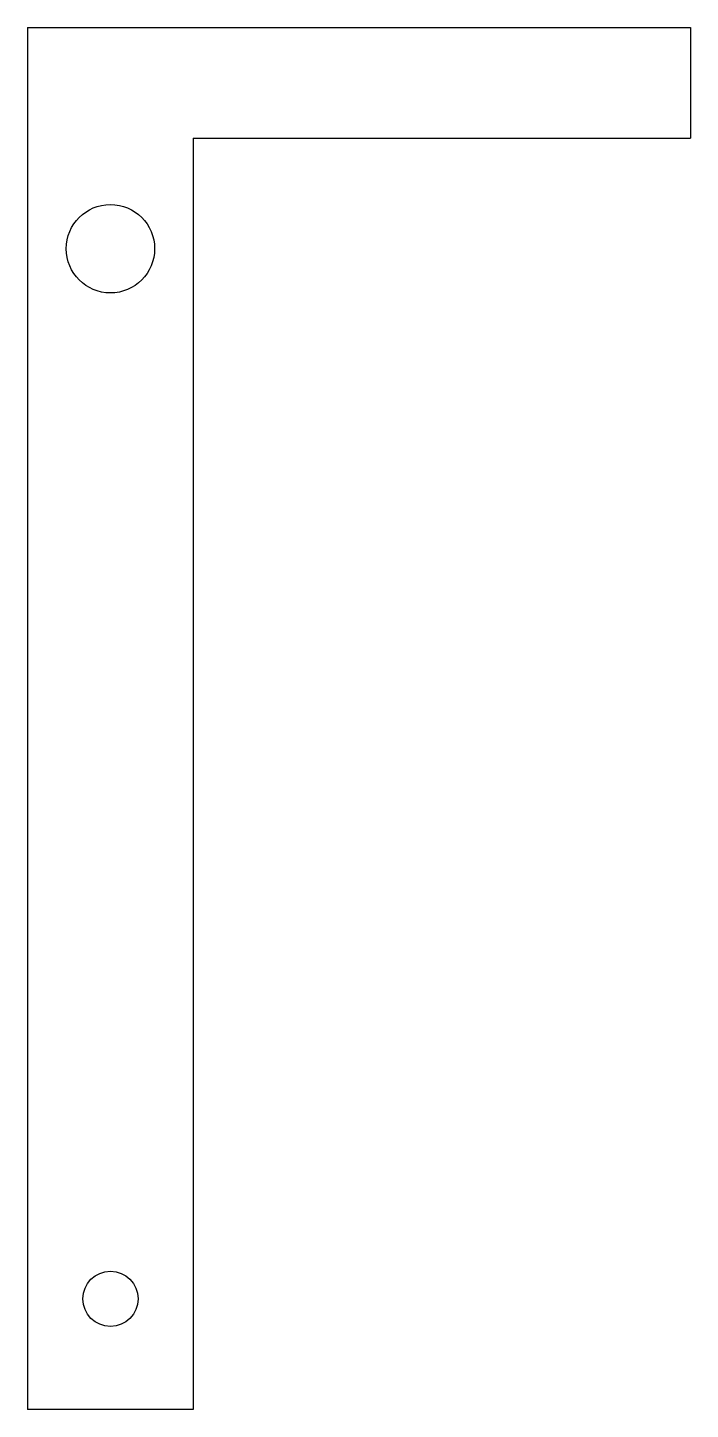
# Model space of a CAD drawing. Header units: millimetres. Extents: x -8 to 52, y -105 to 20.
import ezdxf

# ---------------------------------------------------------------- set-up
doc = ezdxf.new("R2010")
doc.units = ezdxf.units.MM
doc.layers.add('Sketch', color=7, linetype='CONTINUOUS')

msp = doc.modelspace()

# ---------------------------------------------------------------- linework, layer by layer
at = {"layer": 'Sketch'}
for p, q in [((-7.5, 20), (52.5, 20)), ((-7.5, 20), (-7.5, -105)), ((52.5, 20), (52.5, 10)), ((7.5, 10), (7.5, -105)), ((7.5, 10), (52.5, 10)), ((7.5, -105), (-7.5, -105))]:
    msp.add_line(p, q, dxfattribs=at)
for centre, radius in [((0, 0), 4), ((0, -95), 2.5)]:
    msp.add_circle(centre, radius, dxfattribs=at)

doc.saveas('drawing.dxf')
